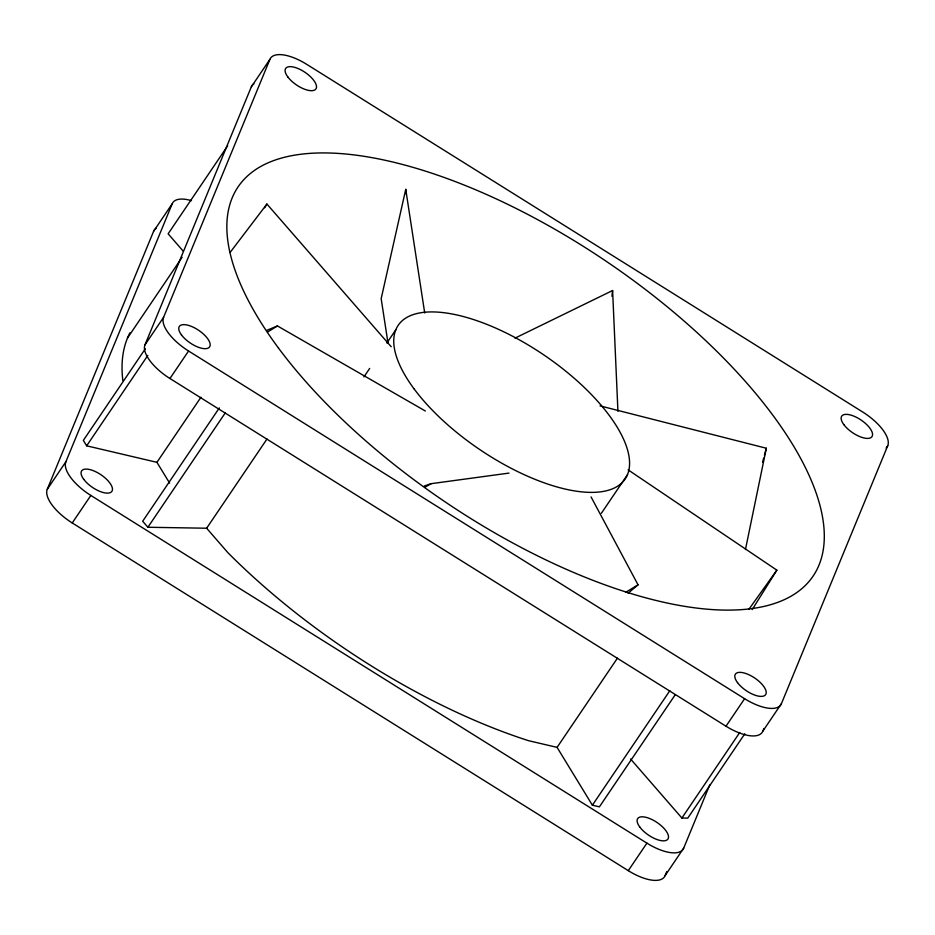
<?xml version="1.0" encoding="UTF-8"?>
<svg xmlns="http://www.w3.org/2000/svg" width="935" height="935" viewBox="0 0 935 935"><rect width="100%" height="100%" fill="white"/><g stroke="black" fill="none" stroke-linecap="round" stroke-linejoin="round"><path stroke-width="1.4" d="M611.922 296.266L612.6 290.516L514.986 338.143M745.452 549.523L766.326 448.239L600.048 405.883M424.712 312.991L405.743 189.361L381.176 298.662L388.013 343.227M762.528 462.276L763.673 458.068M764.433 455.251L766.326 448.239M709.723 784.979L683.695 848.127L665.089 875.651A36.547 15.24 34.1 0 1 628.285 870.66L72.24 522.957A36.547 15.24 34.1 0 1 47.253 489.309L153.597 231.307L172.204 203.795A36.547 15.24 34.1 0 1 191.476 200.651M47.253 489.309L65.871 461.785L172.204 203.795M144.972 344.863L251.305 86.873L269.911 59.349A36.547 15.24 34.1 0 1 306.715 64.34L862.76 412.043A36.547 15.24 34.1 0 1 887.747 445.691L781.403 703.693L762.796 731.205A36.547 15.24 34.1 0 1 725.992 726.215L169.948 378.511A36.547 15.24 34.1 0 1 144.972 344.863L163.578 317.339L269.911 59.349M665.089 875.651L666.749 871.619M762.796 731.205L763.907 728.517M264.663 207.757L266.919 204.04L391.204 346.756M752.231 609.562L776.856 570.151L628.098 469.837M227.661 145.813L168.136 233.808L183.342 251.305M127.476 338.073L182.115 257.3M145.322 348.767L83.344 440.385L86.663 445.82L156.928 462.322L169.621 483.115M86.663 445.82L147.823 355.405M72.24 522.957L90.847 495.445A36.547 15.24 34.1 0 1 65.871 461.785M169.948 378.511L188.566 350.999A36.547 15.24 34.1 0 1 163.578 317.339M156.928 462.322L200.967 397.223M219.328 407.929L142.669 521.251L147.894 527.258L206.635 528.228L227.953 552.749A355.464 148.221 34.1 0 0 528.427 740.649L557.085 747.381L592.381 805.199L599.405 806.847L675.234 694.74M147.894 527.258L225.37 412.744M206.635 528.228L266.978 439.029M363.949 376.887L369.676 368.413M386.856 343.016L395.856 329.716M601.369 513.292L627.549 474.594M557.085 747.381L617.427 658.17M592.381 805.199L669.846 690.685M886.123 448.087L887.747 445.691M628.285 870.66L646.903 843.148A36.547 15.24 34.1 0 0 683.695 848.127M725.992 726.215L744.611 698.702A36.547 15.24 34.1 0 0 781.403 703.693M630.564 758.986L681.896 818.02L739.784 732.432M744.844 733.741L687.763 818.125L681.896 818.02M749.064 609.059L776.856 570.151M230.15 252.38L266.919 204.04M628.086 593.234L638.044 584.831L591.049 496.917M267.527 332.054L277.45 325.953L425.367 411.014M625.585 592.393L638.044 584.831M424.876 487.228L431.175 483.675L508.967 473.098M266.709 330.382L277.45 325.953M424.268 486.001L431.175 483.675M188.566 350.999L744.611 698.702M90.847 495.445L646.903 843.148M612.6 290.516L617.93 411.318M405.743 189.361L405.825 193.697M251.305 86.873A36.547 15.24 34.1 0 1 253.888 83.811M122.847 380.557A355.464 148.221 34.1 0 1 129.918 332.848M153.597 231.307A36.547 15.24 34.1 0 1 156.18 228.257M83.753 479.339A18.268 7.62 34.1 0 0 110.914 492.289A18.268 7.62 34.1 0 0 95.615 471.684A18.268 7.62 34.1 0 0 83.753 479.339M278.466 348.042A347.177 144.761 34.1 0 0 794.61 594.017A347.177 144.761 34.1 0 0 503.918 202.498A347.177 144.761 34.1 0 0 278.466 348.042M843.837 424.619A18.268 7.62 34.1 0 0 871.011 437.568A18.268 7.62 34.1 0 0 855.712 416.963A18.268 7.62 34.1 0 0 843.837 424.619M737.505 682.608A18.268 7.62 34.1 0 0 764.666 695.558A18.268 7.62 34.1 0 0 749.367 674.953A18.268 7.62 34.1 0 0 737.505 682.608M287.793 76.904A18.268 7.62 34.1 0 0 314.955 89.853A18.268 7.62 34.1 0 0 299.656 69.248A18.268 7.62 34.1 0 0 287.793 76.904M181.46 334.905A18.268 7.62 34.1 0 0 208.622 347.843A18.268 7.62 34.1 0 0 193.323 327.238A18.268 7.62 34.1 0 0 181.46 334.905M639.797 827.054A18.268 7.62 34.1 0 0 666.959 840.004A18.268 7.62 34.1 0 0 651.66 819.399A18.268 7.62 34.1 0 0 639.797 827.054M414.123 388.937A137.048 57.14 34.1 0 0 617.86 486.036A137.048 57.14 34.1 0 0 503.123 331.493A137.048 57.14 34.1 0 0 414.123 388.937"/></g></svg>
